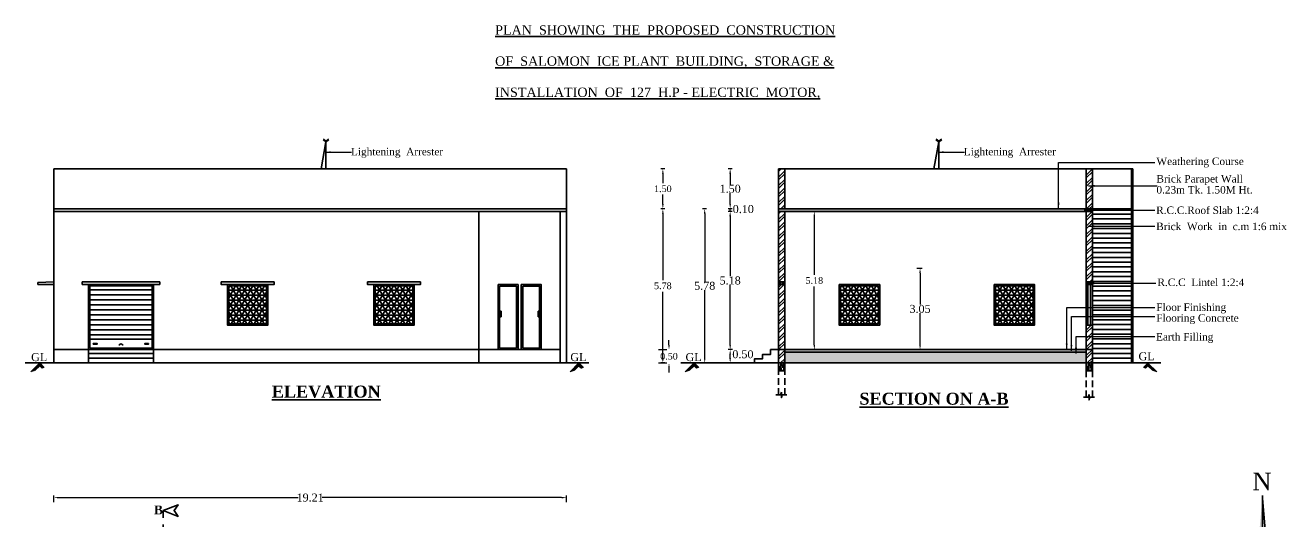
# Model space of a CAD drawing. Header units: metres. Extents: x 147 to 5559, y -3930 to 29.
# Drawn here: x 4049.55 to 4096.83, y -1585.33 to -1566.72 of the extents above; entities that cross this region are included whole.
import ezdxf
from ezdxf.enums import TextEntityAlignment as Align

# ---------------------------------------------------------------- set-up
doc = ezdxf.new("R2010")
doc.units = ezdxf.units.M
doc.header["$MEASUREMENT"] = 0
doc.header["$PDMODE"] = 66
doc.linetypes.add('DASHED', pattern=[0.75, 0.5, -0.25])
doc.linetypes.add('DASHED2', pattern=[0.375, 0.25, -0.125])
for name, color, linetype in [('BLK_1_FLR_0_BATH', 3, 'Continuous'), ('BLK_1_FLR_0_REGULAR_ROOM_1', 117, 'Continuous'), ('BLK_1_HT_OF_BLDG', 5, 'Continuous'), ('BLK_1_PARAPET_HT', 233, 'Continuous'), ('BLK_1_PLINTH_HEIGHT', 7, 'Continuous')]:
    doc.layers.add(name, color=color, linetype=linetype)
doc.styles.add('jo', font='isocpeur.ttf')
doc.styles.get("Standard").update_dxf_attribs({"font": 'times.ttf'})
doc.dimstyles.new('Copy of Standard', dxfattribs={"dimtxt": 0.25, "dimasz": 0.18, "dimexe": 0.08, "dimexo": 0.5, "dimgap": 0.09, "dimtad": 0, "dimtih": 1, "dimtoh": 1, "dimzin": 0, "dimdsep": 46, "dimtxsty": 'Standard', "dimcen": 0.09, "dimadec": 0, "dimazin": 0, "dimtfac": 1, "dimtofl": 0, "dimtmove": 0, "dimatfit": 3, "dimfxl": 0, "dimtolj": 1, "dimtzin": 0, "dimarcsym": 0})
doc.dimstyles.new('jo-metre', dxfattribs={"dimtxt": 0.2, "dimasz": 0.15, "dimexe": 0.15, "dimexo": 0.15, "dimgap": 0.01, "dimtad": 0, "dimzin": 0, "dimdsep": 46, "dimtxsty": 'jo', "dimcen": 0, "dimadec": 3, "dimazin": 0, "dimtfac": 0.9975, "dimtmove": 0, "dimatfit": 3, "dimfxl": 0, "dimtolj": 1, "dimtzin": 0, "dimarcsym": 0})
doc.dimstyles.get("Standard").update_dxf_attribs({"dimtxt": 0.3, "dimasz": 0.18, "dimexe": 0.08, "dimexo": 0.5, "dimgap": 0.09, "dimtad": 0, "dimtih": 1, "dimtoh": 1, "dimzin": 0, "dimdsep": 46, "dimtxsty": 'Standard', "dimcen": 0.09, "dimadec": 0, "dimazin": 0, "dimtfac": 1, "dimtofl": 0, "dimtmove": 0, "dimatfit": 3, "dimfxl": 0, "dimtolj": 1, "dimtzin": 0, "dimarcsym": 0})
doc.dimstyles.new('STANDARD$0', dxfattribs={"dimtxt": 0.3, "dimasz": 0.18, "dimexe": 0.08, "dimexo": 0.5, "dimgap": 0.01, "dimtad": 0, "dimtih": 1, "dimtoh": 1, "dimzin": 1, "dimdsep": 46, "dimtxsty": 'Standard', "dimcen": 0.1, "dimadec": 3, "dimazin": 0, "dimtfac": 1, "dimtmove": 0, "dimatfit": 3, "dimfxl": 0, "dimtolj": 1, "dimtzin": 0, "dimarcsym": 0})

# ---------------------------------------------------------------- blocks, each defined once
blk = doc.blocks.new('*D35')
at = {"color": 0, "lineweight": -2}
for p, q in [((4050.624, -1584.601), (4050.624, -1584.35)), ((4050.804, -1584.43), (4059.773, -1584.43)), ((4069.654, -1584.43), (4060.684, -1584.43)), ((4069.834, -1584.601), (4069.834, -1584.35))]:
    blk.add_line(p, q, dxfattribs=at)
at = {"color": 0, "lineweight": 35}
for points in [[(4050.804, -1584.4), (4050.804, -1584.46), (4050.624, -1584.43)], [(4069.654, -1584.4), (4069.654, -1584.46), (4069.834, -1584.43)]]:
    blk.add_solid(points, dxfattribs=at)
at = {"layer": 'Defpoints', "color": 0, "lineweight": 35}
for p in [(4069.834, -1584.43), (4050.624, -1585.101), (4069.834, -1585.101)]:
    blk.add_point(p, dxfattribs=at)
at = {"color": 0, "lineweight": 35, "insert": (4060.229, -1584.43), "char_height": 0.3, "attachment_point": 5}
blk.add_mtext('\\A1;19.21', dxfattribs=at)
blk = doc.blocks.new('*D36')
at = {"color": 0, "lineweight": -2}
for p, q in [((4076.039, -1573.702), (4075.889, -1573.702)), ((4075.969, -1573.882), (4075.969, -1576.129)), ((4075.969, -1578.702), (4075.969, -1576.455)), ((4076.039, -1578.882), (4075.889, -1578.882))]:
    blk.add_line(p, q, dxfattribs=at)
at = {"color": 0, "lineweight": 35}
for points in [[(4075.939, -1573.882), (4075.999, -1573.882), (4075.969, -1573.702)], [(4075.939, -1578.702), (4075.999, -1578.702), (4075.969, -1578.882)]]:
    blk.add_solid(points, dxfattribs=at)
at = {"layer": 'Defpoints', "color": 0, "lineweight": 35}
for p in [(4075.969, -1573.702), (4076.539, -1573.702), (4076.539, -1578.882)]:
    blk.add_point(p, dxfattribs=at)
at = {"color": 0, "lineweight": 35, "insert": (4075.969, -1576.292), "char_height": 0.3, "attachment_point": 5}
blk.add_mtext('\\A1;5.18', dxfattribs=at)
blk = doc.blocks.new('*D37')
at = {"color": 0, "lineweight": -2}
for p, q in [((4075.085, -1573.602), (4074.935, -1573.602)), ((4075.015, -1573.782), (4075.015, -1576.329)), ((4075.015, -1579.202), (4075.015, -1576.655)), ((4075.085, -1579.382), (4074.935, -1579.382))]:
    blk.add_line(p, q, dxfattribs=at)
at = {"color": 0, "lineweight": 35}
for points in [[(4074.985, -1573.782), (4075.045, -1573.782), (4075.015, -1573.602)], [(4074.985, -1579.202), (4075.045, -1579.202), (4075.015, -1579.382)]]:
    blk.add_solid(points, dxfattribs=at)
at = {"layer": 'Defpoints', "color": 0, "lineweight": 35}
for p in [(4075.015, -1573.602), (4075.585, -1573.602), (4075.585, -1579.382)]:
    blk.add_point(p, dxfattribs=at)
at = {"color": 0, "lineweight": 35, "insert": (4075.015, -1576.492), "char_height": 0.3, "attachment_point": 5}
blk.add_mtext('\\A1;5.78', dxfattribs=at)
blk = doc.blocks.new('*D38')
at = {"color": 0, "lineweight": -2}
for p, q in [((4076.055, -1578.882), (4075.889, -1578.882)), ((4075.969, -1579.202), (4075.969, -1579.062)), ((4076.055, -1579.382), (4075.889, -1579.382))]:
    blk.add_line(p, q, dxfattribs=at)
at = {"color": 0, "lineweight": 35}
for points in [[(4075.939, -1579.062), (4075.999, -1579.062), (4075.969, -1578.882)], [(4075.939, -1579.202), (4075.999, -1579.202), (4075.969, -1579.382)]]:
    blk.add_solid(points, dxfattribs=at)
at = {"layer": 'Defpoints', "color": 0, "lineweight": 35}
for p in [(4075.969, -1578.882), (4076.555, -1578.882), (4076.555, -1579.382)]:
    blk.add_point(p, dxfattribs=at)
at = {"color": 0, "lineweight": 35, "insert": (4076.447, -1579.056), "char_height": 0.3, "attachment_point": 5}
blk.add_mtext('\\A1;0.50', dxfattribs=at)
blk = doc.blocks.new('*D39')
at = {"color": 0, "lineweight": -2}
for p, q in [((4076.044, -1572.102), (4075.889, -1572.102)), ((4075.969, -1572.282), (4075.969, -1572.689)), ((4075.969, -1573.422), (4075.969, -1573.015)), ((4076.044, -1573.602), (4075.889, -1573.602))]:
    blk.add_line(p, q, dxfattribs=at)
at = {"color": 0, "lineweight": 35}
for points in [[(4075.939, -1572.282), (4075.999, -1572.282), (4075.969, -1572.102)], [(4075.939, -1573.422), (4075.999, -1573.422), (4075.969, -1573.602)]]:
    blk.add_solid(points, dxfattribs=at)
at = {"layer": 'Defpoints', "color": 0, "lineweight": 35}
for p in [(4075.969, -1572.102), (4076.544, -1572.102), (4076.544, -1573.602)]:
    blk.add_point(p, dxfattribs=at)
at = {"color": 0, "lineweight": 35, "insert": (4075.969, -1572.852), "char_height": 0.3, "attachment_point": 5}
blk.add_mtext('\\A1;1.50', dxfattribs=at)
blk = doc.blocks.new('*D40')
at = {"color": 0, "lineweight": -2}
for p, q in [((4075.969, -1573.422), (4075.969, -1573.242)), ((4076.044, -1573.602), (4075.889, -1573.602)), ((4076.044, -1573.702), (4075.889, -1573.702)), ((4075.969, -1573.702), (4075.969, -1573.602)), ((4075.969, -1573.882), (4075.969, -1574.062))]:
    blk.add_line(p, q, dxfattribs=at)
at = {"color": 0, "lineweight": 35}
for points in [[(4075.939, -1573.422), (4075.999, -1573.422), (4075.969, -1573.602)], [(4075.939, -1573.882), (4075.999, -1573.882), (4075.969, -1573.702)]]:
    blk.add_solid(points, dxfattribs=at)
at = {"layer": 'Defpoints', "color": 0, "lineweight": 35}
for p in [(4075.969, -1573.602), (4076.544, -1573.602), (4076.544, -1573.702)]:
    blk.add_point(p, dxfattribs=at)
at = {"color": 0, "lineweight": 35, "insert": (4076.461, -1573.614), "char_height": 0.3, "attachment_point": 5}
blk.add_mtext('\\A1;0.10', dxfattribs=at)
blk = doc.blocks.new('*D98')
at = {"layer": 'BLK_1_FLR_0_REGULAR_ROOM_1', "color": 0, "lineweight": -2}
for p, q in [((4078.761, -1573.702), (4079.043, -1573.702)), ((4079.123, -1573.882), (4079.123, -1576.075)), ((4079.123, -1578.702), (4079.123, -1576.51)), ((4078.761, -1578.882), (4079.043, -1578.882))]:
    blk.add_line(p, q, dxfattribs=at)
at = {"layer": 'BLK_1_FLR_0_REGULAR_ROOM_1', "color": 0, "lineweight": 35}
for points in [[(4079.093, -1573.882), (4079.153, -1573.882), (4079.123, -1573.702)], [(4079.093, -1578.702), (4079.153, -1578.702), (4079.123, -1578.882)]]:
    blk.add_solid(points, dxfattribs=at)
at = {"layer": 'Defpoints', "color": 0, "lineweight": 35}
for p in [(4079.261, -1573.702), (4079.123, -1578.882), (4079.261, -1578.882)]:
    blk.add_point(p, dxfattribs=at)
at = {"layer": 'BLK_1_FLR_0_REGULAR_ROOM_1', "color": 0, "insert": (4079.123, -1576.292), "char_height": 0.25, "attachment_point": 5}
blk.add_mtext('\\A1;5.18', dxfattribs=at)
blk = doc.blocks.new('*D99')
at = {"layer": 'BLK_1_HT_OF_BLDG', "color": 0, "lineweight": -2}
for p, q in [((4073.515, -1573.602), (4073.366, -1573.602)), ((4073.446, -1573.782), (4073.446, -1576.275)), ((4073.446, -1579.202), (4073.446, -1576.71)), ((4073.515, -1579.382), (4073.366, -1579.382))]:
    blk.add_line(p, q, dxfattribs=at)
at = {"layer": 'BLK_1_HT_OF_BLDG', "color": 0, "lineweight": 35}
for points in [[(4073.416, -1573.782), (4073.476, -1573.782), (4073.446, -1573.602)], [(4073.416, -1579.202), (4073.476, -1579.202), (4073.446, -1579.382)]]:
    blk.add_solid(points, dxfattribs=at)
at = {"layer": 'Defpoints', "color": 0, "lineweight": 35}
for p in [(4073.446, -1573.602), (4074.015, -1573.602), (4074.015, -1579.382)]:
    blk.add_point(p, dxfattribs=at)
at = {"layer": 'BLK_1_HT_OF_BLDG', "color": 0, "insert": (4073.446, -1576.492), "char_height": 0.25, "attachment_point": 5}
blk.add_mtext('\\A1;5.78', dxfattribs=at)
blk = doc.blocks.new('*D100')
at = {"layer": 'BLK_1_PARAPET_HT', "color": 0, "lineweight": -2}
for p, q in [((4073.52, -1572.102), (4073.366, -1572.102)), ((4073.446, -1572.282), (4073.446, -1572.635)), ((4073.446, -1573.422), (4073.446, -1573.07)), ((4073.52, -1573.602), (4073.366, -1573.602))]:
    blk.add_line(p, q, dxfattribs=at)
at = {"layer": 'BLK_1_PARAPET_HT', "color": 0, "lineweight": 35}
for points in [[(4073.416, -1572.282), (4073.476, -1572.282), (4073.446, -1572.102)], [(4073.416, -1573.422), (4073.476, -1573.422), (4073.446, -1573.602)]]:
    blk.add_solid(points, dxfattribs=at)
at = {"layer": 'Defpoints', "color": 0, "lineweight": 35}
for p in [(4073.446, -1572.102), (4074.02, -1572.102), (4074.02, -1573.602)]:
    blk.add_point(p, dxfattribs=at)
at = {"layer": 'BLK_1_PARAPET_HT', "color": 0, "lineweight": -2, "insert": (4073.446, -1572.852), "char_height": 0.25, "attachment_point": 5}
blk.add_mtext('\\A1;1.50', dxfattribs=at)
blk = doc.blocks.new('*D101')
at = {"layer": 'BLK_1_PLINTH_HEIGHT', "color": 0, "lineweight": -2}
for p, q in [((4073.676, -1578.702), (4073.676, -1578.522)), ((4073.284, -1578.882), (4073.596, -1578.882)), ((4073.284, -1579.382), (4073.596, -1579.382)), ((4073.676, -1579.562), (4073.676, -1579.742))]:
    blk.add_line(p, q, dxfattribs=at)
at = {"layer": 'BLK_1_PLINTH_HEIGHT', "color": 0, "lineweight": 35}
for points in [[(4073.646, -1578.702), (4073.706, -1578.702), (4073.676, -1578.882)], [(4073.646, -1579.562), (4073.706, -1579.562), (4073.676, -1579.382)]]:
    blk.add_solid(points, dxfattribs=at)
at = {"layer": 'Defpoints', "color": 0, "lineweight": 35}
for p in [(4073.676, -1578.882), (4073.784, -1578.882), (4073.784, -1579.382)]:
    blk.add_point(p, dxfattribs=at)
at = {"layer": 'BLK_1_PLINTH_HEIGHT', "color": 0, "insert": (4073.676, -1579.132), "char_height": 0.25, "attachment_point": 5}
blk.add_mtext('\\A1;0.50', dxfattribs=at)
blk = doc.blocks.new('*D110')
at = {"layer": 'BLK_1_FLR_0_BATH', "color": 0, "lineweight": -2}
for p, q in [((4082.97, -1575.832), (4083.165, -1575.832)), ((4083.085, -1576.012), (4083.085, -1577.194)), ((4083.085, -1578.702), (4083.085, -1577.52)), ((4082.97, -1578.882), (4083.165, -1578.882))]:
    blk.add_line(p, q, dxfattribs=at)
at = {"layer": 'BLK_1_FLR_0_BATH', "color": 0, "lineweight": 35}
for points in [[(4083.055, -1576.012), (4083.115, -1576.012), (4083.085, -1575.832)], [(4083.055, -1578.702), (4083.115, -1578.702), (4083.085, -1578.882)]]:
    blk.add_solid(points, dxfattribs=at)
at = {"layer": 'Defpoints', "color": 0, "lineweight": 35}
for p in [(4082.47, -1575.832), (4083.085, -1575.832), (4082.47, -1578.882)]:
    blk.add_point(p, dxfattribs=at)
at = {"layer": 'BLK_1_FLR_0_BATH', "color": 0, "lineweight": 35, "insert": (4083.085, -1577.357), "char_height": 0.3, "attachment_point": 5}
blk.add_mtext('\\A1;3.05', dxfattribs=at)

msp = doc.modelspace()

# ---------------------------------------------------------------- hatches: boundary and pattern name
at = {"lineweight": 35}
h = msp.add_hatch(dxfattribs=at)
h.set_pattern_fill('ANSI32', color=256, scale=0.6, style=0)
h.set_pattern_definition([(45, (500.47693, 59.50175), (-0.159099026, 0.159099026), []), (45, (500.583, 59.50175), (-0.159099026, 0.159099026), [])])
h.paths.add_polyline_path([(4078.012, -1573.702), (4077.782, -1573.702), (4077.782, -1576.342), (4078.012, -1576.342), (4078.012, -1575.822)])
h.paths.add_polyline_path([(4078.012, -1572.102), (4077.782, -1572.102), (4077.782, -1573.602), (4078.012, -1573.602)])
h.paths.add_polyline_path([(4089.542, -1573.702), (4089.312, -1573.702), (4089.312, -1575.926), (4089.312, -1576.342), (4089.542, -1576.342)])
h.paths.add_polyline_path([(4089.542, -1572.102), (4089.312, -1572.102), (4089.312, -1573.602), (4089.542, -1573.602)])
h.paths.add_polyline_path([(4078.012, -1576.442), (4077.782, -1576.442), (4077.782, -1577.942), (4078.012, -1577.942)])
h.paths.add_polyline_path([(4078.012, -1577.942), (4077.782, -1577.942), (4077.782, -1578.882), (4078.012, -1578.882)])
h = msp.add_hatch(dxfattribs=at)
h.set_pattern_fill('AR-CONC', color=256, scale=0.02, style=0)
h.set_pattern_definition([(50, (505.12611, -20.19832), (0.1434520365, -0.012550427), [0.015, -0.165]), (355, (505.12611, -20.19832), (-0.027750267, 0.150438427), [0.012, -0.132]), (100.4514, (505.13807, -20.19937), (0.1157018763, 0.1378879084), [0.012748038, -0.1402284224]), (46.1842, (505.12611, -20.15832), (0.21344821, -0.033103803), [0.0225, -0.2475]), (96.6356, (505.1439, -20.16108), (0.186932541, 0.194823574), [0.019122058, -0.2103426]), (351.1842, (505.12611, -20.15832), (0.186932389, 0.19482372), [0.018, -0.198]), (21, (505.14611, -20.16832), (0.1193814104, -0.080523778), [0.015, -0.165]), (326, (505.14611, -20.16832), (0.0486630664, 0.145030009), [0.012, -0.132]), (71.4514, (505.15606, -20.17503), (0.1680445257, 0.0645060993), [0.012748038, -0.1402284224]), (37.5, (505.12611, -20.198323), (0.00243197106, 0.06657877077), [0, -0.1304, 0, -0.134, 0, -0.1325]), (7.5, (505.12611, -20.19832), (0.0526139075, 0.0788823424), [0, -0.0764, 0, -0.1274, 0, -0.0505]), (327.5, (505.08151, -20.198323), (0.1067644872, -0.00451097435), [0, -0.05, 0, -0.156, 0, -0.207]), (317.5, (505.06151, -20.19832), (0.1166372339, 0.0200209965), [0, -0.065, 0, -0.1036, 0, -0.147])])
h.paths.add_polyline_path([(4089.542, -1573.702), (4089.542, -1573.602), (4077.782, -1573.602), (4077.782, -1573.702)])
h = msp.add_hatch(dxfattribs=at)
h.set_pattern_fill('LINE', color=256, scale=1.5, style=0)
h.set_pattern_definition([(0, (501.72915, 47.86034), (0, 0.1875), [])])
h.paths.add_polyline_path([(4054.309, -1578.494), (4054.309, -1576.492), (4051.969, -1576.492), (4051.969, -1578.494)])
h = msp.add_hatch(dxfattribs=at)
h.set_pattern_fill('NET3', color=256, scale=1.5, style=0)
h.set_pattern_definition([(0, (509.88653, -20.39832), (0, 0.1875), []), (60, (509.88653, -20.39832), (-0.162379763, 0.09375), []), (120, (509.88653, -20.39832), (-0.162379763, -0.09375), [])])
h.paths.add_polyline_path([(4058.595, -1576.492), (4057.175, -1576.492), (4057.175, -1577.912), (4058.595, -1577.912)])
h = msp.add_hatch(dxfattribs=at)
h.set_pattern_fill('NET3', color=256, scale=1.5, style=0)
h.set_pattern_definition([(0, (515.37259, -20.39832), (0, 0.1875), []), (60, (515.37259, -20.39832), (-0.162379763, 0.09375), []), (120, (515.37259, -20.39832), (-0.162379763, -0.09375), [])])
h.paths.add_polyline_path([(4064.082, -1576.492), (4062.662, -1576.492), (4062.662, -1577.912), (4064.082, -1577.912)])
h = msp.add_hatch(dxfattribs=at)
h.set_pattern_fill('AR-CONC', color=256, scale=0.02, style=0)
h.set_pattern_definition([(50, (4006.55971, -1643.25935), (0.14345204, -0.01255043), [0.015, -0.165]), (355, (4006.55971, -1643.25935), (-0.02775027, 0.15043843), [0.012, -0.132]), (100.4514, (4006.57167, -1643.2604), (0.11570188, 0.1378879), [0.01274804, -0.14022842]), (46.1842, (4006.55971, -1643.21935), (0.2134482, -0.0331038), [0.0225, -0.2475]), (96.6356, (4006.5775, -1643.2221), (0.18693254, 0.19482357), [0.01912206, -0.2103426]), (351.1842, (4006.55971, -1643.21935), (0.1869324, 0.1948237), [0.018, -0.198]), (21, (4006.57971, -1643.22935), (0.11938141, -0.08052378), [0.015, -0.165]), (326, (4006.57971, -1643.22935), (0.04866307, 0.14503), [0.012, -0.132]), (71.4514, (4006.58966, -1643.23606), (0.16804453, 0.0645061), [0.01274804, -0.14022842]), (37.5, (4006.55971, -1643.25935), (0.00243197, 0.06657877), [0, -0.1304, 0, -0.134, 0, -0.1325]), (7.5, (4006.55971, -1643.25935), (0.05261391, 0.07888234), [0, -0.0764, 0, -0.1274, 0, -0.0505]), (327.5, (4006.51511, -1643.25935), (0.106764487, -0.004510974), [0, -0.05, 0, -0.156, 0, -0.207]), (317.5, (4006.49511, -1643.25935), (0.11663723, 0.020021), [0, -0.065, 0, -0.1036, 0, -0.147])])
h.paths.add_polyline_path([(4078.012, -1576.342), (4077.782, -1576.342), (4077.782, -1576.442), (4078.012, -1576.442)])
h = msp.add_hatch(dxfattribs=at)
h.set_pattern_fill('NET3', color=256, scale=1.5, style=0)
h.set_pattern_definition([(0, (532.81493, -20.39832), (0, 0.1875), []), (60, (532.81493, -20.39832), (-0.162379763, 0.09375), []), (120, (532.81493, -20.39832), (-0.162379763, -0.09375), [])])
h.paths.add_polyline_path([(4081.524, -1576.492), (4080.104, -1576.492), (4080.104, -1577.912), (4081.524, -1577.912)])
h = msp.add_hatch(dxfattribs=at)
h.set_pattern_fill('NET3', color=256, scale=1.5, style=0)
h.set_pattern_definition([(0, (538.62034, -20.39832), (0, 0.1875), []), (60, (538.62034, -20.39832), (-0.162379763, 0.09375), []), (120, (538.62034, -20.39832), (-0.162379763, -0.09375), [])])
h.paths.add_polyline_path([(4087.329, -1576.492), (4085.909, -1576.492), (4085.909, -1577.912), (4087.329, -1577.912)])
h = msp.add_hatch(dxfattribs=at)
h.set_pattern_fill('AR-CONC', color=256, scale=0.02, style=0)
h.set_pattern_definition([(50, (4018.08971, -1643.25935), (0.14345204, -0.01255043), [0.015, -0.165]), (355, (4018.08971, -1643.25935), (-0.02775027, 0.15043843), [0.012, -0.132]), (100.4514, (4018.10167, -1643.2604), (0.11570188, 0.1378879), [0.01274804, -0.14022842]), (46.1842, (4018.08971, -1643.21935), (0.2134482, -0.0331038), [0.0225, -0.2475]), (96.6356, (4018.1075, -1643.2221), (0.18693254, 0.19482357), [0.01912206, -0.2103426]), (351.1842, (4018.08971, -1643.21935), (0.1869324, 0.1948237), [0.018, -0.198]), (21, (4018.10971, -1643.22935), (0.11938141, -0.08052378), [0.015, -0.165]), (326, (4018.10971, -1643.22935), (0.04866307, 0.14503), [0.012, -0.132]), (71.4514, (4018.11966, -1643.23606), (0.16804453, 0.0645061), [0.01274804, -0.14022842]), (37.5, (4018.08971, -1643.25935), (0.00243197, 0.06657877), [0, -0.1304, 0, -0.134, 0, -0.1325]), (7.5, (4018.08971, -1643.25935), (0.05261391, 0.07888234), [0, -0.0764, 0, -0.1274, 0, -0.0505]), (327.5, (4018.04511, -1643.25935), (0.106764487, -0.004510974), [0, -0.05, 0, -0.156, 0, -0.207]), (317.5, (4018.02511, -1643.25935), (0.11663723, 0.020021), [0, -0.065, 0, -0.1036, 0, -0.147])])
h.paths.add_polyline_path([(4089.542, -1576.342), (4089.312, -1576.342), (4089.312, -1576.442), (4089.542, -1576.442)])
h = msp.add_hatch(dxfattribs=at)
h.set_pattern_fill('ANSI32', color=256, scale=0.6, style=0)
h.set_pattern_definition([(45, (464.29136, 62.36985), (-0.159099026, 0.159099026), []), (45, (464.39742, 62.36985), (-0.159099026, 0.159099026), [])])
h.paths.add_polyline_path([(4089.312, -1579.382), (4089.542, -1579.382), (4089.542, -1578.882), (4089.312, -1578.882)])
h.paths.add_polyline_path([(4089.312, -1578.882), (4089.542, -1578.882), (4089.542, -1577.962), (4089.312, -1577.962)])
h = msp.add_hatch(dxfattribs=at)
h.set_pattern_fill('ANSI32', color=256, scale=0.6, style=0)
h.set_pattern_definition([(45, (505.12611, -25.9385), (-0.159099026, 0.159099026), []), (45, (505.23218, -25.9385), (-0.159099026, 0.159099026), [])])
h.paths.add_polyline_path([(4077.782, -1579.382), (4078.012, -1579.382), (4078.012, -1578.882), (4077.782, -1578.882)])
h = msp.add_hatch(dxfattribs=at)
h.set_pattern_fill('AR-CONC', color=256, scale=0.02, style=0)
h.set_pattern_definition([(50, (464.29136, 62.36985), (0.1434520365, -0.012550427), [0.015, -0.165]), (355, (464.29136, 62.36985), (-0.0277502667, 0.150438427), [0.012, -0.132]), (100.4514, (464.30331, 62.3688), (0.1157018763, 0.1378879084), [0.012748038, -0.1402284224]), (46.1842, (464.29136, 62.40985), (0.21344821, -0.033103803), [0.0225, -0.2475]), (96.6356, (464.30914, 62.40709), (0.186932541, 0.194823574), [0.019122058, -0.2103426]), (351.1842, (464.29136, 62.40985), (0.186932389, 0.19482372), [0.018, -0.198]), (21, (464.31136, 62.39985), (0.1193814104, -0.080523778), [0.015, -0.165]), (326, (464.31136, 62.39985), (0.0486630664, 0.145030009), [0.012, -0.132]), (71.4514, (464.3213, 62.39314), (0.1680445257, 0.0645060993), [0.012748038, -0.1402284224]), (37.5, (464.291356, 62.36985), (0.00243197106, 0.06657877077), [0, -0.1304, 0, -0.134, 0, -0.1325]), (7.5, (464.291356, 62.36985), (0.0526139075, 0.0788823424), [0, -0.0764, 0, -0.1274, 0, -0.0505]), (327.5, (464.246756, 62.36985), (0.1067644872, -0.00451097435), [0, -0.05, 0, -0.156, 0, -0.207]), (317.5, (464.22676, 62.36985), (0.1166372339, 0.0200209965), [0, -0.065, 0, -0.1036, 0, -0.147])])
h.paths.add_polyline_path([(4089.312, -1578.982), (4089.312, -1578.882), (4078.012, -1578.882), (4078.012, -1578.982)])
h = msp.add_hatch(dxfattribs=at)
h.set_pattern_fill('AR-SAND', color=256, scale=0.1, style=0)
h.set_pattern_definition([(37.5, (464.29136, 62.36985), (-0.006299336, 0.192682377), [0, -0.152, 0, -0.17, 0, -0.1625]), (7.5, (464.29136, 62.36985), (0.17697767, 0.282214607), [0, -0.082, 0, -0.137, 0, -0.0525]), (327.5, (464.16836, 62.36985), (0.311414186, 0.000565905), [0, -0.05, 0, -0.18, 0, -0.235]), (317.5, (464.16836, 62.36985), (0.30061266, 0.087767556), [0, -0.025, 0, -0.118, 0, -0.135])])
h.paths.add_polyline_path([(4089.312, -1579.382), (4089.312, -1578.982), (4078.012, -1578.982), (4078.012, -1579.382)])
h = msp.add_hatch(dxfattribs=at)
h.set_pattern_fill('AR-CONC', color=256, scale=0.02, style=0)
h.set_pattern_definition([(50, (4006.55971, -1643.64935), (0.14345204, -0.01255043), [0.015, -0.165]), (355, (4006.55971, -1643.64935), (-0.02775027, 0.15043843), [0.012, -0.132]), (100.4514, (4006.57167, -1643.6504), (0.11570188, 0.1378879), [0.01274804, -0.14022842]), (46.1842, (4006.55971, -1643.60935), (0.2134482, -0.0331038), [0.0225, -0.2475]), (96.6356, (4006.5775, -1643.6121), (0.18693254, 0.19482357), [0.01912206, -0.2103426]), (351.1842, (4006.55971, -1643.60935), (0.1869324, 0.1948237), [0.018, -0.198]), (21, (4006.57971, -1643.61935), (0.11938141, -0.08052378), [0.015, -0.165]), (326, (4006.57971, -1643.61935), (0.04866307, 0.14503), [0.012, -0.132]), (71.4514, (4006.58966, -1643.62606), (0.16804453, 0.0645061), [0.01274804, -0.14022842]), (37.5, (4006.55971, -1643.64935), (0.00243197, 0.06657877), [0, -0.1304, 0, -0.134, 0, -0.1325]), (7.5, (4006.55971, -1643.64935), (0.05261391, 0.07888234), [0, -0.0764, 0, -0.1274, 0, -0.0505]), (327.5, (4006.51511, -1643.64935), (0.106764487, -0.004510974), [0, -0.05, 0, -0.156, 0, -0.207]), (317.5, (4006.49511, -1643.64935), (0.11663723, 0.020021), [0, -0.065, 0, -0.1036, 0, -0.147])])
h.paths.add_polyline_path([(4078.012, -1579.382), (4077.782, -1579.382), (4077.782, -1579.682), (4078.012, -1579.682)])
h = msp.add_hatch(dxfattribs=at)
h.set_pattern_fill('AR-CONC', color=256, scale=0.02, style=0)
h.set_pattern_definition([(50, (4018.08971, -1643.64935), (0.14345204, -0.01255043), [0.015, -0.165]), (355, (4018.08971, -1643.64935), (-0.02775027, 0.15043843), [0.012, -0.132]), (100.4514, (4018.10167, -1643.6504), (0.11570188, 0.1378879), [0.01274804, -0.14022842]), (46.1842, (4018.08971, -1643.60935), (0.2134482, -0.0331038), [0.0225, -0.2475]), (96.6356, (4018.1075, -1643.6121), (0.18693254, 0.19482357), [0.01912206, -0.2103426]), (351.1842, (4018.08971, -1643.60935), (0.1869324, 0.1948237), [0.018, -0.198]), (21, (4018.10971, -1643.61935), (0.11938141, -0.08052378), [0.015, -0.165]), (326, (4018.10971, -1643.61935), (0.04866307, 0.14503), [0.012, -0.132]), (71.4514, (4018.11966, -1643.62606), (0.16804453, 0.0645061), [0.01274804, -0.14022842]), (37.5, (4018.08971, -1643.64935), (0.00243197, 0.06657877), [0, -0.1304, 0, -0.134, 0, -0.1325]), (7.5, (4018.08971, -1643.64935), (0.05261391, 0.07888234), [0, -0.0764, 0, -0.1274, 0, -0.0505]), (327.5, (4018.04511, -1643.64935), (0.106764487, -0.004510974), [0, -0.05, 0, -0.156, 0, -0.207]), (317.5, (4018.02511, -1643.64935), (0.11663723, 0.020021), [0, -0.065, 0, -0.1036, 0, -0.147])])
h.paths.add_polyline_path([(4089.542, -1579.382), (4089.312, -1579.382), (4089.312, -1579.682), (4089.542, -1579.682)])

# ---------------------------------------------------------------- linework, layer by layer
at = {"lineweight": 35, "ltscale": 0.01}
for p, q in [((4060.822, -1571.09), (4060.636, -1572.102)), ((4060.822, -1571.09), (4060.822, -1572.111)), ((4083.788, -1571.09), (4083.602, -1572.102)), ((4083.788, -1571.09), (4083.788, -1572.111))]:
    msp.add_line(p, q, dxfattribs=at)
at = {"lineweight": 35}
for p, q in [((4050.624, -1572.102), (4050.624, -1579.382)), ((4050.624, -1572.102), (4069.834, -1572.102)), ((4050.624, -1579.382), (4050.624, -1572.102)), ((4069.834, -1579.382), (4069.834, -1572.102)), ((4091.062, -1572.102), (4077.782, -1572.102)), ((4077.782, -1572.102), (4077.782, -1579.682)), ((4078.012, -1572.102), (4078.012, -1573.602)), ((4089.312, -1572.102), (4089.312, -1573.602)), ((4089.542, -1579.682), (4089.542, -1572.102)), ((4091.012, -1579.382), (4091.012, -1572.102)), ((4091.062, -1579.382), (4091.062, -1572.102)), ((4050.624, -1573.602), (4069.834, -1573.602)), ((4050.624, -1573.702), (4069.834, -1573.702)), ((4066.554, -1579.382), (4066.554, -1573.702)), ((4069.604, -1579.382), (4069.604, -1573.702)), ((4089.542, -1573.602), (4077.782, -1573.602)), ((4089.542, -1573.702), (4077.782, -1573.702)), ((4089.542, -1573.702), (4077.782, -1573.702)), ((4089.542, -1573.702), (4077.782, -1573.702)), ((4078.012, -1573.702), (4078.012, -1576.342)), ((4089.312, -1575.926), (4089.312, -1573.702)), ((4089.542, -1573.602), (4091.012, -1573.602)), ((4089.542, -1573.802), (4091.012, -1573.802)), ((4089.542, -1573.982), (4091.012, -1573.982)), ((4089.542, -1574.162), (4091.012, -1574.162)), ((4089.542, -1574.342), (4091.012, -1574.342)), ((4089.542, -1574.522), (4091.012, -1574.522)), ((4089.542, -1574.702), (4091.012, -1574.702)), ((4089.542, -1574.882), (4091.012, -1574.882)), ((4089.542, -1575.062), (4091.012, -1575.062)), ((4089.542, -1575.242), (4091.012, -1575.242)), ((4089.542, -1575.422), (4091.012, -1575.422)), ((4089.542, -1575.602), (4091.012, -1575.602)), ((4089.542, -1575.782), (4091.012, -1575.782)), ((4078.012, -1575.822), (4078.012, -1579.682)), ((4089.542, -1575.962), (4091.012, -1575.962)), ((4089.542, -1576.142), (4091.012, -1576.142)), ((4050.624, -1576.342), (4050.024, -1576.362)), ((4050.024, -1576.442), (4050.024, -1576.362)), ((4050.624, -1576.442), (4050.024, -1576.442)), ((4051.689, -1576.342), (4054.589, -1576.342)), ((4051.689, -1576.442), (4051.689, -1576.342)), ((4051.689, -1576.442), (4054.589, -1576.442)), ((4054.589, -1576.442), (4054.589, -1576.342)), ((4056.895, -1576.342), (4058.875, -1576.342)), ((4056.895, -1576.442), (4058.875, -1576.442)), ((4062.382, -1576.342), (4064.362, -1576.342)), ((4062.382, -1576.442), (4064.362, -1576.442)), ((4089.377, -1576.442), (4089.377, -1577.962)), ((4089.477, -1576.442), (4089.477, -1577.962)), ((4089.542, -1576.322), (4091.012, -1576.322)), ((4089.542, -1576.502), (4091.012, -1576.502)), ((4089.542, -1576.682), (4091.012, -1576.682)), ((4089.542, -1576.862), (4091.012, -1576.862)), ((4089.542, -1577.042), (4091.012, -1577.042)), ((4089.542, -1577.222), (4091.012, -1577.222)), ((4089.542, -1577.402), (4091.012, -1577.402)), ((4089.542, -1577.582), (4091.012, -1577.582)), ((4089.542, -1577.762), (4091.012, -1577.762)), ((4089.542, -1577.942), (4091.012, -1577.942)), ((4089.542, -1578.122), (4091.012, -1578.122)), ((4051.969, -1578.494), (4054.309, -1578.494)), ((4089.542, -1578.302), (4091.012, -1578.302)), ((4089.542, -1578.482), (4091.012, -1578.482)), ((4050.624, -1578.882), (4069.604, -1578.882)), ((4051.919, -1578.882), (4051.919, -1579.382)), ((4051.919, -1579.032), (4054.359, -1579.032)), ((4054.359, -1579.382), (4054.359, -1578.882)), ((4089.542, -1578.882), (4077.782, -1578.882)), ((4079.662, -1578.882), (4078.012, -1578.882)), ((4089.542, -1578.662), (4091.012, -1578.662)), ((4089.542, -1578.842), (4091.012, -1578.842)), ((4089.542, -1579.022), (4091.012, -1579.022)), ((4049.55, -1579.382), (4070.672, -1579.382)), ((4049.762, -1579.712), (4050.092, -1579.382)), ((4049.762, -1579.712), (4050.092, -1579.382)), ((4049.799, -1579.701), (4050.092, -1579.408)), ((4049.799, -1579.701), (4050.092, -1579.408)), ((4049.836, -1579.689), (4050.092, -1579.433)), ((4049.836, -1579.689), (4050.092, -1579.433)), ((4049.873, -1579.677), (4050.092, -1579.459)), ((4049.873, -1579.677), (4050.092, -1579.459)), ((4049.911, -1579.665), (4050.092, -1579.484)), ((4049.911, -1579.665), (4050.092, -1579.484)), ((4050.263, -1579.554), (4050.092, -1579.382)), ((4050.263, -1579.554), (4050.092, -1579.382)), ((4050.244, -1579.56), (4050.092, -1579.408)), ((4050.244, -1579.56), (4050.092, -1579.408)), ((4050.225, -1579.566), (4050.092, -1579.433)), ((4050.225, -1579.566), (4050.092, -1579.433)), ((4050.205, -1579.572), (4050.092, -1579.459)), ((4050.205, -1579.572), (4050.092, -1579.459)), ((4050.186, -1579.578), (4050.092, -1579.484)), ((4050.186, -1579.578), (4050.092, -1579.484)), ((4051.919, -1579.207), (4054.359, -1579.207)), ((4051.919, -1579.382), (4054.359, -1579.382)), ((4069.971, -1579.712), (4070.301, -1579.382)), ((4069.971, -1579.712), (4070.301, -1579.382)), ((4070.008, -1579.701), (4070.301, -1579.408)), ((4070.008, -1579.701), (4070.301, -1579.408)), ((4070.045, -1579.689), (4070.301, -1579.433)), ((4070.045, -1579.689), (4070.301, -1579.433)), ((4070.082, -1579.677), (4070.301, -1579.459)), ((4070.082, -1579.677), (4070.301, -1579.459)), ((4070.119, -1579.665), (4070.301, -1579.484)), ((4070.119, -1579.665), (4070.301, -1579.484)), ((4070.472, -1579.554), (4070.301, -1579.382)), ((4070.472, -1579.554), (4070.301, -1579.382)), ((4070.453, -1579.56), (4070.301, -1579.408)), ((4070.453, -1579.56), (4070.301, -1579.408)), ((4070.433, -1579.566), (4070.301, -1579.433)), ((4070.433, -1579.566), (4070.301, -1579.433)), ((4070.414, -1579.572), (4070.301, -1579.459)), ((4070.414, -1579.572), (4070.301, -1579.459)), ((4070.395, -1579.578), (4070.301, -1579.484)), ((4070.395, -1579.578), (4070.301, -1579.484)), ((4074.115, -1579.382), (4092.11, -1579.382)), ((4074.287, -1579.712), (4074.617, -1579.382)), ((4074.287, -1579.712), (4074.617, -1579.382)), ((4074.325, -1579.701), (4074.617, -1579.408)), ((4074.325, -1579.701), (4074.617, -1579.408)), ((4074.362, -1579.689), (4074.617, -1579.433)), ((4074.362, -1579.689), (4074.617, -1579.433)), ((4074.399, -1579.677), (4074.617, -1579.459)), ((4074.399, -1579.677), (4074.617, -1579.459)), ((4074.436, -1579.665), (4074.617, -1579.484)), ((4074.436, -1579.665), (4074.617, -1579.484)), ((4074.789, -1579.554), (4074.617, -1579.382)), ((4074.789, -1579.554), (4074.617, -1579.382)), ((4074.769, -1579.56), (4074.617, -1579.408)), ((4074.769, -1579.56), (4074.617, -1579.408)), ((4074.75, -1579.566), (4074.617, -1579.433)), ((4074.75, -1579.566), (4074.617, -1579.433)), ((4074.731, -1579.572), (4074.617, -1579.459)), ((4074.731, -1579.572), (4074.617, -1579.459)), ((4074.711, -1579.578), (4074.617, -1579.484)), ((4074.711, -1579.578), (4074.617, -1579.484)), ((4089.542, -1579.202), (4091.012, -1579.202)), ((4089.542, -1579.382), (4091.012, -1579.382)), ((4091.454, -1579.554), (4091.625, -1579.383)), ((4091.454, -1579.554), (4091.625, -1579.383)), ((4091.473, -1579.56), (4091.625, -1579.408)), ((4091.473, -1579.56), (4091.625, -1579.408)), ((4091.493, -1579.566), (4091.625, -1579.434)), ((4091.493, -1579.566), (4091.625, -1579.434)), ((4091.512, -1579.572), (4091.625, -1579.459)), ((4091.512, -1579.572), (4091.625, -1579.459)), ((4091.531, -1579.579), (4091.625, -1579.485)), ((4091.531, -1579.579), (4091.625, -1579.485)), ((4091.955, -1579.713), (4091.625, -1579.383)), ((4091.918, -1579.701), (4091.625, -1579.408)), ((4091.881, -1579.689), (4091.625, -1579.434)), ((4091.881, -1579.689), (4091.625, -1579.434)), ((4091.844, -1579.677), (4091.625, -1579.459)), ((4091.844, -1579.677), (4091.625, -1579.459)), ((4091.806, -1579.666), (4091.625, -1579.485)), ((4091.806, -1579.666), (4091.625, -1579.485)), ((4095.917, -1584.345), (4095.917, -1586.315)), ((4096.072, -1586.22), (4095.917, -1584.464))]:
    msp.add_line(p, q, dxfattribs=at)
at = {"lineweight": 35, "ltscale": 0.5}
for p, q in [((4089.312, -1579.682), (4089.312, -1575.822)), ((4078.012, -1576.342), (4077.782, -1576.342)), ((4078.012, -1576.442), (4077.782, -1576.442)), ((4089.542, -1576.342), (4089.312, -1576.342)), ((4089.542, -1576.442), (4089.312, -1576.442)), ((4089.542, -1577.962), (4089.312, -1577.962)), ((4089.312, -1578.982), (4078.012, -1578.982)), ((4078.012, -1579.682), (4077.782, -1579.682)), ((4078.012, -1579.682), (4077.782, -1579.682)), ((4089.542, -1579.682), (4089.312, -1579.682)), ((4089.542, -1579.682), (4089.312, -1579.682))]:
    msp.add_line(p, q, dxfattribs=at)
at = {"linetype": 'DASHED2', "lineweight": 35}
for p, q in [((4077.782, -1580.582), (4077.782, -1579.682)), ((4078.012, -1580.582), (4078.012, -1579.682)), ((4089.312, -1580.665), (4089.312, -1579.682)), ((4089.542, -1580.665), (4089.542, -1579.682))]:
    msp.add_line(p, q, dxfattribs=at)
at = {"lineweight": 35}
for points in [[(4060.81, -1571.086), (4060.711, -1571.009)], [(4060.816, -1571.078), (4060.717, -1571.001)], [(4060.821, -1571.069), (4060.723, -1570.993)], [(4060.823, -1571.07), (4060.921, -1570.993)], [(4060.829, -1571.078), (4060.927, -1571.001)], [(4060.834, -1571.086), (4060.934, -1571.009)], [(4083.776, -1571.086), (4083.677, -1571.009)], [(4083.782, -1571.078), (4083.683, -1571.001)], [(4083.787, -1571.069), (4083.689, -1570.993)], [(4083.79, -1571.07), (4083.888, -1570.993)], [(4083.795, -1571.078), (4083.894, -1571.001)], [(4083.801, -1571.086), (4083.9, -1571.009)], [(4057.125, -1576.442), (4056.895, -1576.442), (4056.895, -1576.342)], [(4058.645, -1576.442), (4058.875, -1576.442), (4058.875, -1576.342)], [(4062.612, -1576.442), (4062.382, -1576.442), (4062.382, -1576.342)], [(4064.132, -1576.442), (4064.362, -1576.442), (4064.362, -1576.342)], [(4053.054, -1578.7), (4053.093, -1578.7)], [(4053.181, -1578.7), (4053.221, -1578.7)], [(4076.882, -1579.382), (4076.882, -1579.222), (4077.182, -1579.222), (4077.182, -1579.062), (4077.482, -1579.062), (4077.482, -1578.882), (4077.782, -1578.882)], [(4077.89, -1580.477), (4077.851, -1580.582)], [(4077.89, -1580.477), (4077.89, -1580.686), (4077.92, -1580.582)], [(4077.677, -1580.582), (4077.851, -1580.582)], [(4077.92, -1580.582), (4078.09, -1580.582)], [(4089.207, -1580.665), (4089.381, -1580.665)], [(4089.42, -1580.559), (4089.381, -1580.665)], [(4089.42, -1580.559), (4089.42, -1580.769), (4089.45, -1580.665)], [(4089.45, -1580.665), (4089.62, -1580.665)], [(4054.725, -1584.914), (4055.279, -1585.133), (4055.129, -1584.915), (4055.28, -1584.696), (4054.725, -1584.914)]]:
    msp.add_lwpolyline(points, dxfattribs=at)
for points in [[(4051.919, -1578.882), (4054.359, -1578.882), (4054.359, -1576.442), (4051.919, -1576.442)], [(4051.969, -1578.832), (4054.309, -1578.832), (4054.309, -1576.492), (4051.969, -1576.492)], [(4057.125, -1576.442), (4058.645, -1576.442), (4058.645, -1577.962), (4057.125, -1577.962)], [(4057.175, -1576.492), (4058.595, -1576.492), (4058.595, -1577.912), (4057.175, -1577.912)], [(4062.612, -1576.442), (4064.132, -1576.442), (4064.132, -1577.962), (4062.612, -1577.962)], [(4062.662, -1576.492), (4064.082, -1576.492), (4064.082, -1577.912), (4062.662, -1577.912)], [(4067.269, -1576.442), (4068.019, -1576.442), (4068.019, -1578.882), (4067.269, -1578.882)], [(4067.329, -1576.502), (4067.959, -1576.502), (4067.959, -1578.822), (4067.329, -1578.822)], [(4068.139, -1576.442), (4068.889, -1576.442), (4068.889, -1578.882), (4068.139, -1578.882)], [(4068.199, -1576.502), (4068.829, -1576.502), (4068.829, -1578.822), (4068.199, -1578.822)], [(4080.054, -1576.442), (4081.574, -1576.442), (4081.574, -1577.962), (4080.054, -1577.962)], [(4080.104, -1576.492), (4081.524, -1576.492), (4081.524, -1577.912), (4080.104, -1577.912)], [(4085.859, -1576.442), (4087.379, -1576.442), (4087.379, -1577.962), (4085.859, -1577.962)], [(4085.909, -1576.492), (4087.329, -1576.492), (4087.329, -1577.912), (4085.909, -1577.912)], [(4067.352, -1577.441), (4067.383, -1577.441), (4067.383, -1577.648), (4067.352, -1577.648)], [(4068.805, -1577.441), (4068.774, -1577.441), (4068.774, -1577.648), (4068.805, -1577.648)], [(4052.102, -1578.652), (4052.249, -1578.652), (4052.249, -1578.674), (4052.102, -1578.674)], [(4054.175, -1578.652), (4054.029, -1578.652), (4054.029, -1578.674), (4054.175, -1578.674)]]:
    msp.add_lwpolyline(points, close=True, dxfattribs=at)
at = {"linetype": 'DASHED', "lineweight": 35}
msp.add_lwpolyline([(4054.725, -1600.186), (4054.725, -1584.914)], dxfattribs=at)
at = {"lineweight": 35}
for centre, radius, start, end in [((4060.822, -1571.066), 0.0234, 238.202, 301.0343), ((4060.822, -1571.066), 0.0134, 240.2089, 298.7807), ((4060.822, -1571.066), 0.00339, 248.3775, 289.5978), ((4083.789, -1571.066), 0.0234, 238.202, 301.0343), ((4083.789, -1571.066), 0.0134, 240.2089, 298.7807), ((4083.789, -1571.066), 0.00339, 248.3775, 289.5978), ((4053.137, -1578.711), 0.0451, 14.6143, 165.3857)]:
    msp.add_arc(centre, radius, start, end, dxfattribs=at)
msp.add_solid([(4095.917, -1586.754), (4095.917, -1584.464), (4095.739, -1586.339)], dxfattribs=at)

# ---------------------------------------------------------------- texts
for s, p in [('Lightening  Arrester', (4061.759, -1571.457)), ('Lightening  Arrester', (4084.726, -1571.457)), ('Weathering Course', (4091.944, -1571.821)), ('Brick Parapet Wall', (4091.944, -1572.476)), ('0.23m Tk. 1.50M Ht.', (4091.944, -1572.89)), ('R.C.C.Roof Slab 1:2:4', (4091.936, -1573.656)), ('Brick  Work  in  c.m 1:6 mix', (4091.936, -1574.261)), ('Floor Finishing', (4091.937, -1577.291)), ('Flooring Concrete ', (4091.937, -1577.694)), ('Earth Filling', (4091.928, -1578.4))]:
    msp.add_text(s, height=0.28, dxfattribs=at).set_placement(p, align=Align.MIDDLE_LEFT)
msp.add_text('R.C.C  Lintel 1:2:4', height=0.28, dxfattribs=at).set_placement((4091.982, -1576.497))
msp.add_text('N', height=0.657, dxfattribs=at).set_placement((4095.902, -1583.823, 0.017), align=Align.MIDDLE_CENTER)
at = {"lineweight": 35, "attachment_point": 1}
for s, insert, char_height, width in [('{\\LPLAN  SHOWING  THE  PROPOSED  CONSTRUCTION  \\P\\POF  SALOMON  ICE PLANT  BUILDING,  STORAGE &  \\P\\PINSTALLATION  OF  127  H.P - ELECTRIC  MOTOR,  }', (4067.16, -1566.724), 0.35, 86.96365), ('{\\fTimes New Roman|b1|i0|c0|p18;\\LELEVATION}', (4058.793, -1580.229), 0.45, 19.51149), ('{\\fTimes New Roman|b1|i0|c0|p18;\\LSECTION ON A-B}', (4080.813, -1580.496), 0.45, 19.51149), ('{\\fTimes New Roman|b1|i0|c0|p18;B}', (4054.377, -1584.726), 0.33, 13.34331)]:
    msp.add_mtext(s, dxfattribs=dict(at, insert=insert, char_height=char_height, width=width))
at = {"lineweight": 35, "char_height": 0.3, "attachment_point": 5}
for insert in [(4050.073, -1579.163), (4070.282, -1579.163), (4074.599, -1579.163), (4091.575, -1579.135)]:
    msp.add_mtext('GL', dxfattribs=dict(at, insert=insert))

# ---------------------------------------------------------------- dimensions: what is measured, and where the dimension line sits
at = {"lineweight": 35}
dim = msp.add_aligned_dim(p1=(4076.544, -1573.602), p2=(4076.544, -1572.102), distance=0.575, dimstyle='STANDARD$0', dxfattribs=at)
dim.commit()
dim.dimension.update_dxf_attribs({"geometry": '*D39', "text_midpoint": (4075.969, -1572.852)})
for base, p1, p2, picture, middle, dimtype in [((4075.969, -1573.602), (4076.544, -1573.702), (4076.544, -1573.602), '*D40', (4076.461, -1573.614), 161), ((4075.969, -1578.882), (4076.555, -1579.382), (4076.555, -1578.882), '*D38', (4076.447, -1579.056), 160)]:
    dim = msp.add_linear_dim(base=base, p1=p1, p2=p2, angle=90, dimstyle='STANDARD$0', override={"dimtmove": 2}, dxfattribs=at)
    dim.commit()
    dim.dimension.update_dxf_attribs({"geometry": picture, "text_midpoint": middle, "dimtype": dimtype})
for base, p1, p2, picture, middle in [((4075.015, -1573.602), (4075.585, -1579.382), (4075.585, -1573.602), '*D37', (4075.015, -1576.492)), ((4075.969, -1573.702), (4076.539, -1578.882), (4076.539, -1573.702), '*D36', (4075.969, -1576.292))]:
    dim = msp.add_linear_dim(base=base, p1=p1, p2=p2, angle=90, dimstyle='STANDARD$0', dxfattribs=at)
    dim.commit()
    dim.dimension.update_dxf_attribs({"geometry": picture, "text_midpoint": middle})
dim = msp.add_linear_dim(base=(4069.834, -1584.43), p1=(4050.624, -1585.101), p2=(4069.834, -1585.101), dimstyle='STANDARD$0', dxfattribs=at)
dim.commit()
dim.dimension.update_dxf_attribs({"geometry": '*D35', "text_midpoint": (4060.229, -1584.43)})
at = {"layer": 'BLK_1_FLR_0_BATH', "color": 205, "lineweight": 35}
dim = msp.add_aligned_dim(p1=(4082.47, -1578.882), p2=(4082.47, -1575.832), distance=-0.615, dimstyle='STANDARD$0', dxfattribs=at)
dim.commit()
dim.dimension.update_dxf_attribs({"geometry": '*D110', "text_midpoint": (4083.085, -1577.357)})
at = {"layer": 'BLK_1_FLR_0_REGULAR_ROOM_1', "color": 4}
dim = msp.add_aligned_dim(p1=(4079.261, -1573.702), p2=(4079.261, -1578.882), distance=-0.138, dimstyle='Copy of Standard', dxfattribs=at)
dim.commit()
dim.dimension.update_dxf_attribs({"geometry": '*D98', "text_midpoint": (4079.123, -1576.292)})
at = {"layer": 'BLK_1_HT_OF_BLDG'}
dim = msp.add_linear_dim(base=(4073.446, -1573.602), p1=(4074.015, -1579.382), p2=(4074.015, -1573.602), angle=90, dimstyle='Copy of Standard', dxfattribs=at)
dim.commit()
dim.dimension.update_dxf_attribs({"geometry": '*D99', "text_midpoint": (4073.446, -1576.492)})
at = {"layer": 'BLK_1_PARAPET_HT', "lineweight": -2}
dim = msp.add_aligned_dim(p1=(4074.02, -1573.602), p2=(4074.02, -1572.102), distance=0.575, dimstyle='Copy of Standard', dxfattribs=at)
dim.commit()
dim.dimension.update_dxf_attribs({"geometry": '*D100', "text_midpoint": (4073.446, -1572.852)})
at = {"layer": 'BLK_1_PLINTH_HEIGHT'}
dim = msp.add_linear_dim(base=(4073.676, -1578.882), p1=(4073.784, -1579.382), p2=(4073.784, -1578.882), angle=90, dimstyle='Copy of Standard', dxfattribs=at)
dim.commit()
dim.dimension.update_dxf_attribs({"geometry": '*D101', "text_midpoint": (4073.676, -1579.132), "dimtype": 160})

# ---------------------------------------------------------------- leaders
at = {"lineweight": 35}
for points, dimstyle, override in [([(4060.822, -1571.474), (4061.784, -1571.474)], 'Standard', {"dimgap": 0.09, "dimtad": 0}), ([(4083.788, -1571.474), (4084.75, -1571.474)], 'Standard', {"dimgap": 0.09, "dimtad": 0}), ([(4088.276, -1573.602), (4088.276, -1571.87), (4091.889, -1571.87)], 'jo-metre', {"dimasz": 0.23}), ([(4089.404, -1572.744), (4091.973, -1572.744)], 'jo-metre', {"dimasz": 0.23}), ([(4089.239, -1573.649), (4091.889, -1573.649)], 'jo-metre', {"dimasz": 0.23}), ([(4089.382, -1574.254), (4091.889, -1574.254)], 'jo-metre', {"dimasz": 0.23}), ([(4089.382, -1576.395), (4091.926, -1576.395)], 'jo-metre', {"dimasz": 0.23}), ([(4088.581, -1578.883), (4088.581, -1577.299), (4091.889, -1577.299)], 'jo-metre', {"dimasz": 0.23}), ([(4088.758, -1578.932), (4088.758, -1577.64), (4091.889, -1577.64)], 'jo-metre', {"dimasz": 0.23}), ([(4088.93, -1579.032), (4088.93, -1578.389), (4091.889, -1578.389)], 'jo-metre', {"dimasz": 0.23})]:
    msp.add_leader(points, dimstyle=dimstyle, override=override, dxfattribs=at)

doc.saveas('drawing.dxf')
